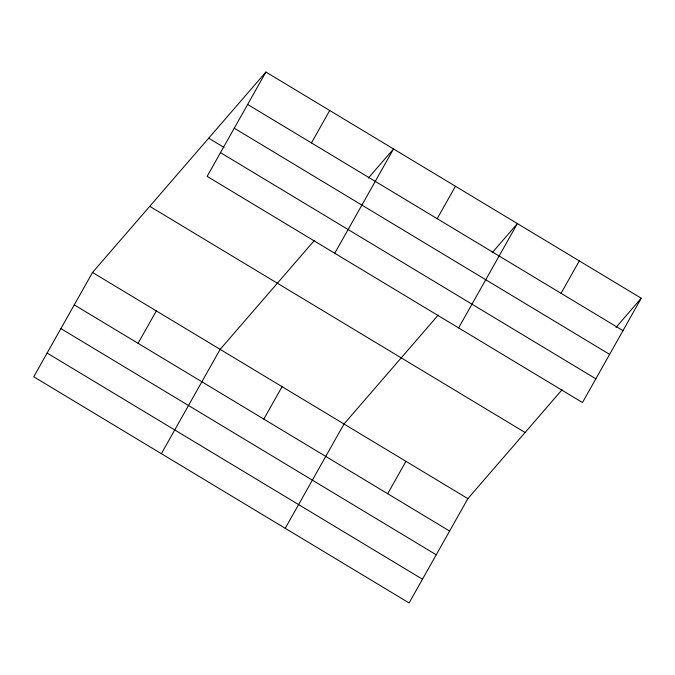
<?xml version="1.0" encoding="UTF-8"?>
<svg xmlns="http://www.w3.org/2000/svg" width="675" height="675" viewBox="0 0 675 675"><rect width="100%" height="100%" fill="white"/><g stroke="black" fill="none" stroke-linecap="round" stroke-linejoin="round"><path stroke-width="1.01" d="M265.908 72.048L207.124 176.361L582.474 402.536L641.25 298.223L265.908 72.048L92.526 272.464L33.75 376.777L409.092 602.952L467.876 498.639L562.098 389.72M138.071 343.322L156.338 310.913M311.445 142.914L329.712 110.498M161.367 453.676L220.143 349.363L314.373 240.443M334.741 253.26L393.525 148.947L368.322 178.082M263.815 419.091L282.074 386.682M437.189 218.683L455.456 186.266M285.23 528.314L344.005 424.001L438.235 315.082M458.612 327.898L517.388 223.585L492.185 252.72M387.678 493.729L405.945 461.32M561.052 293.321L579.319 260.904M616.047 327.358L641.25 298.223M247.641 104.465L622.983 330.64M234.267 128.191L609.618 354.367M208.693 138.181L223.965 147.395M220.497 152.634L595.839 378.81M149.74 206.322L525.091 432.498M92.526 272.464L467.876 498.639M74.267 304.872L449.609 531.048M60.893 328.598L436.236 554.783M47.123 353.05L422.466 579.226"/></g></svg>
